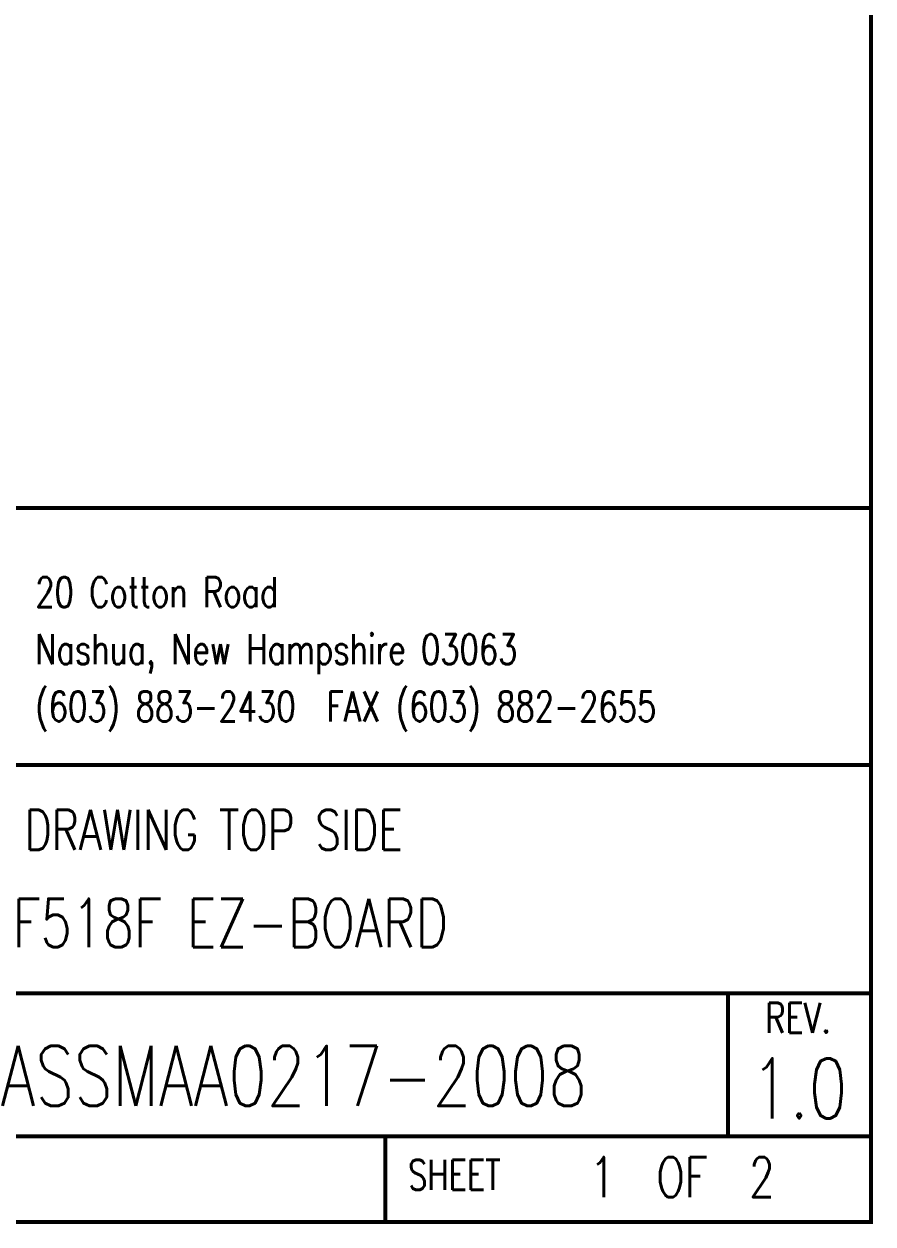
# Model space of a CAD drawing. Extents: x -3908 to 11948, y -2965 to 7442.
# Drawn here: x 10463 to 11948, y -2965 to -864 of the extents above; entities that cross this region are included whole.
import ezdxf

# ---------------------------------------------------------------- set-up
doc = ezdxf.new("R2010")
doc.units = 0
doc.header["$MEASUREMENT"] = 0
doc.layers.get('0').update_dxf_attribs({"linetype": 'CONTINUOUS'})
for name, color, linetype in [('2D_LINE_00', 7, 'CONTINUOUS'), ('TEXT_00', 7, 'CONTINUOUS'), ('TEXT_27', 7, 'CONTINUOUS')]:
    doc.layers.add(name, color=color, linetype=linetype)
doc.styles.add('W7', font='simplex', dxfattribs={"width": 0.75})

# ---------------------------------------------------------------- blocks, each defined once
blk = doc.blocks.new('DRAWING_58')
at = {"layer": 'TEXT_27', "style": 'W7', "width": 0.75}
for s, height, p in [('ASSEMBLY DRAWING TOP SIDE', 70, (-1695, 650)), ('ASSMAA0217-2008', 105, (-1348, 202)), ('1  OF  2', 70, (-317.5, 42.5))]:
    blk.add_text(s, height=height, dxfattribs=at).set_placement(p)
blk = doc.blocks.new('SMOOTH_7')
at = {"const_width": 3.5}
blk.add_lwpolyline([(-1.75, 0, 1), (1.75, 0, 1)], format="xyb", close=True, dxfattribs=at)
blk = doc.blocks.new('DRAWING_64')
at = {"layer": '2D_LINE_00', "const_width": 7}
blk.add_lwpolyline([(355, -6.25), (16205, -6.25), (16205, -10406.25), (355, -10406.25)], close=True, dxfattribs=at)
at = {"layer": '2D_LINE_00'}
blk.add_blockref('SMOOTH_7', (16205, -10406.25), dxfattribs=at)
blk = doc.blocks.new('DRAWING_65')
at = {"layer": '2D_LINE_00', "const_width": 7}
blk.add_lwpolyline([(16201, -9606.25), (13705, -9606.25), (13705, -10006.25), (16205, -10006.25), (16205, -10256.25), (12555, -10256.25), (12555, -10106.25), (13705, -10106.25), (13705, -9956.25), (12555, -9956.25), (12555, -10206.25), (11501, -10206.25)], dxfattribs=at)
at = {"layer": '2D_LINE_00'}
for p in [(16201, -9606.25), (16205, -10006.25), (16205, -10256.25)]:
    blk.add_blockref('SMOOTH_7', p, dxfattribs=at)
blk = doc.blocks.new('DRAWING_66')
at = {"layer": '2D_LINE_00', "const_width": 7}
blk.add_lwpolyline([(16201, -10406.25), (11501, -10406.25), (11501, -9156.25), (16205, -9156.25), (16205, -10390)], dxfattribs=at)
at = {"layer": '2D_LINE_00'}
for p in [(16205, -9156.25), (16205, -10390), (16201, -10406.25)]:
    blk.add_blockref('SMOOTH_7', p, dxfattribs=at)
blk = doc.blocks.new('DRAWING_67')
at = {"layer": '2D_LINE_00', "const_width": 7}
blk.add_lwpolyline([(15355, -10256.25), (15355, -10406.25), (14305, -10406.25), (14305, -10256.25)], dxfattribs=at)
at = {"layer": '2D_LINE_00'}
for p in [(14305, -10256.25), (15355, -10256.25), (14305, -10406.25), (15355, -10406.25)]:
    blk.add_blockref('SMOOTH_7', p, dxfattribs=at)
blk = doc.blocks.new('DRAWING_70')
at = {"layer": '2D_LINE_00', "const_width": 7}
blk.add_lwpolyline([(15955, -10256.25), (15955, -10006.25)], dxfattribs=at)
at = {"layer": '2D_LINE_00'}
for p in [(15955, -10006.25), (15955, -10256.25)]:
    blk.add_blockref('SMOOTH_7', p, dxfattribs=at)

msp = doc.modelspace()

# ---------------------------------------------------------------- block references
for name, p in [('DRAWING_64', (-4260, 7445)), ('DRAWING_66', (-4260, 7445)), ('DRAWING_65', (-4260, 7445)), ('DRAWING_58', (11770, -2960)), ('DRAWING_70', (-4260, 7445)), ('DRAWING_67', (-4260, 7445))]:
    msp.add_blockref(name, p)

# ---------------------------------------------------------------- texts
at = {"layer": 'TEXT_00', "style": 'W7', "width": 0.75}
for s, height, p in [('20 Cotton Road', 52.5, (10482.5, -1885)), ('Nashua, New Hampshire 03063', 52.5, (10482.5, -1985)), ('(603) 883-2430  FAX (603) 882-2655', 52.5, (10482.5, -2085)), ('ADSP-BF518F EZ-BOARD', 84.7, (10097, -2480)), ('REV.', 52.5, (11760, -2630)), ('1.0', 105, (11735, -2780)), ('SHEET', 52.5, (11135, -2905))]:
    msp.add_text(s, height=height, dxfattribs=at).set_placement(p)

doc.saveas('drawing.dxf')
